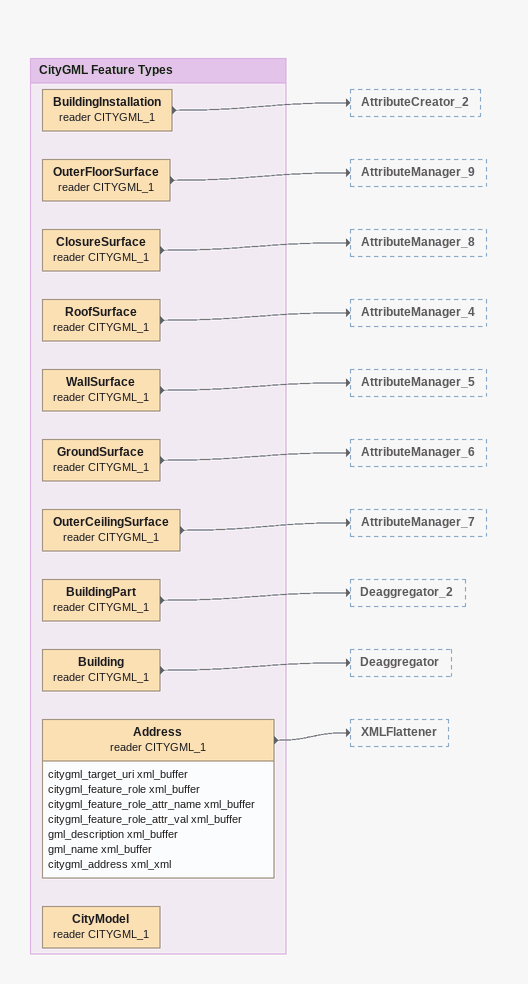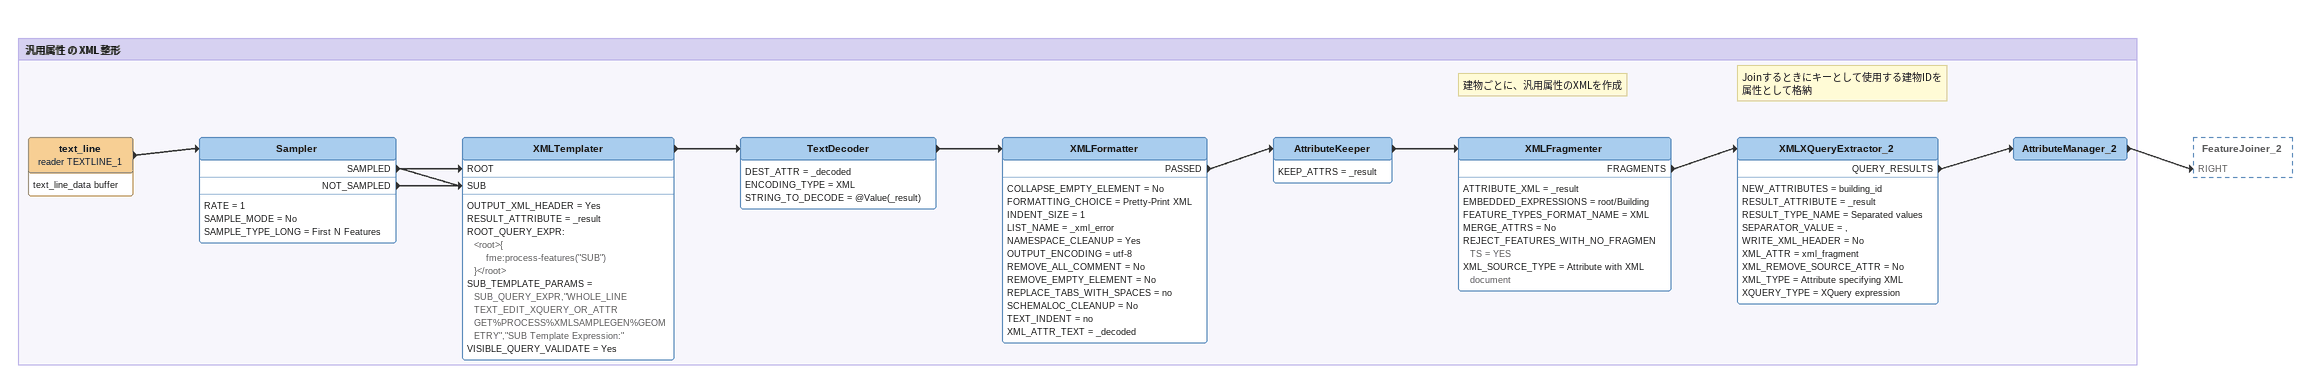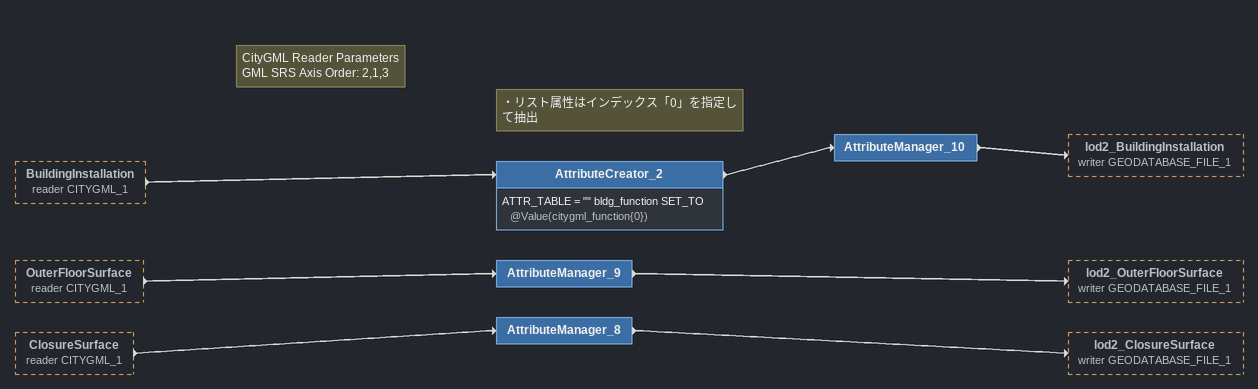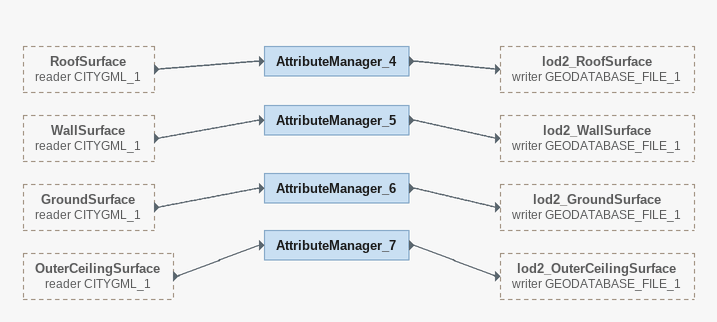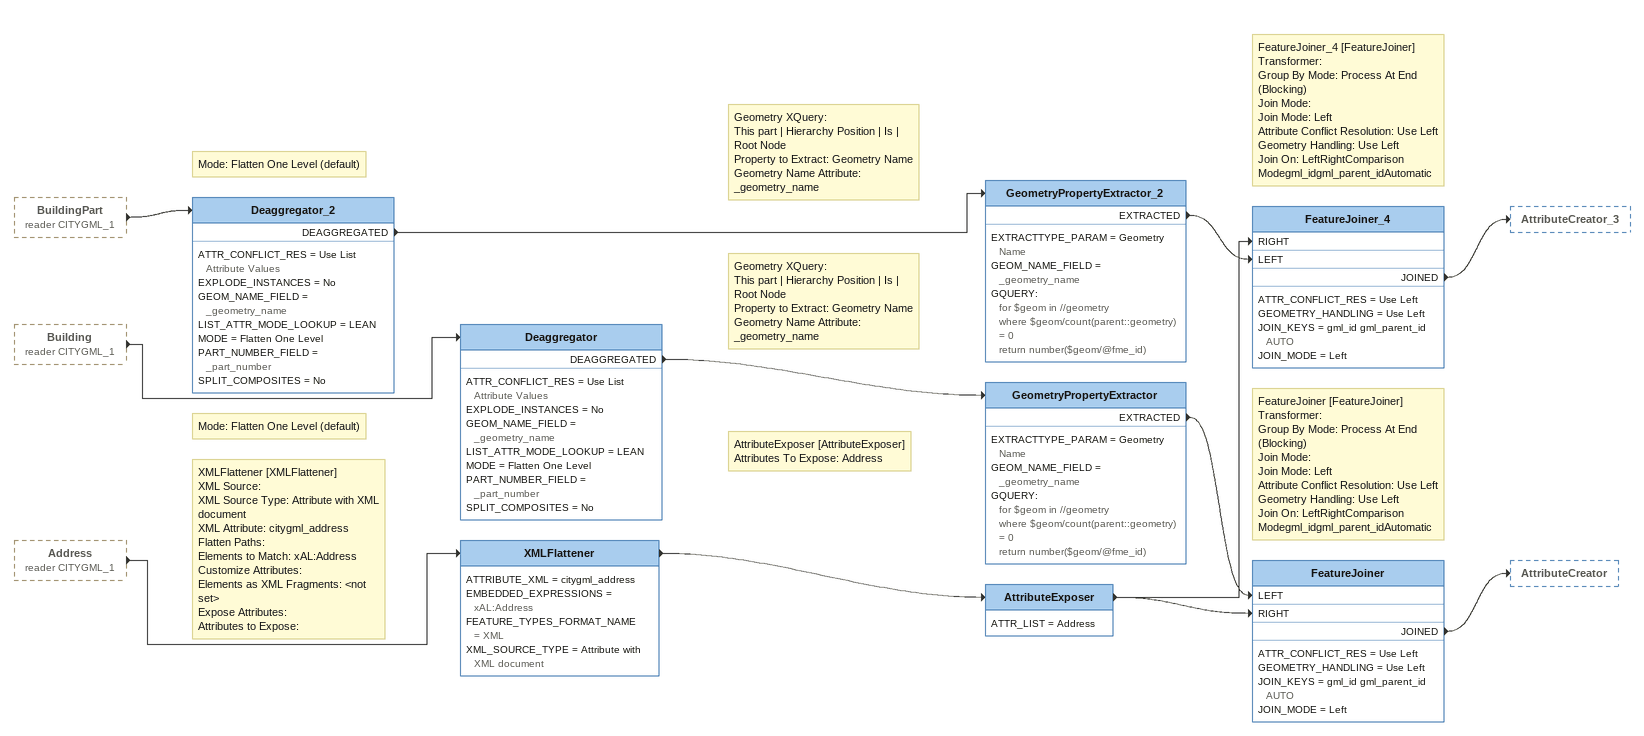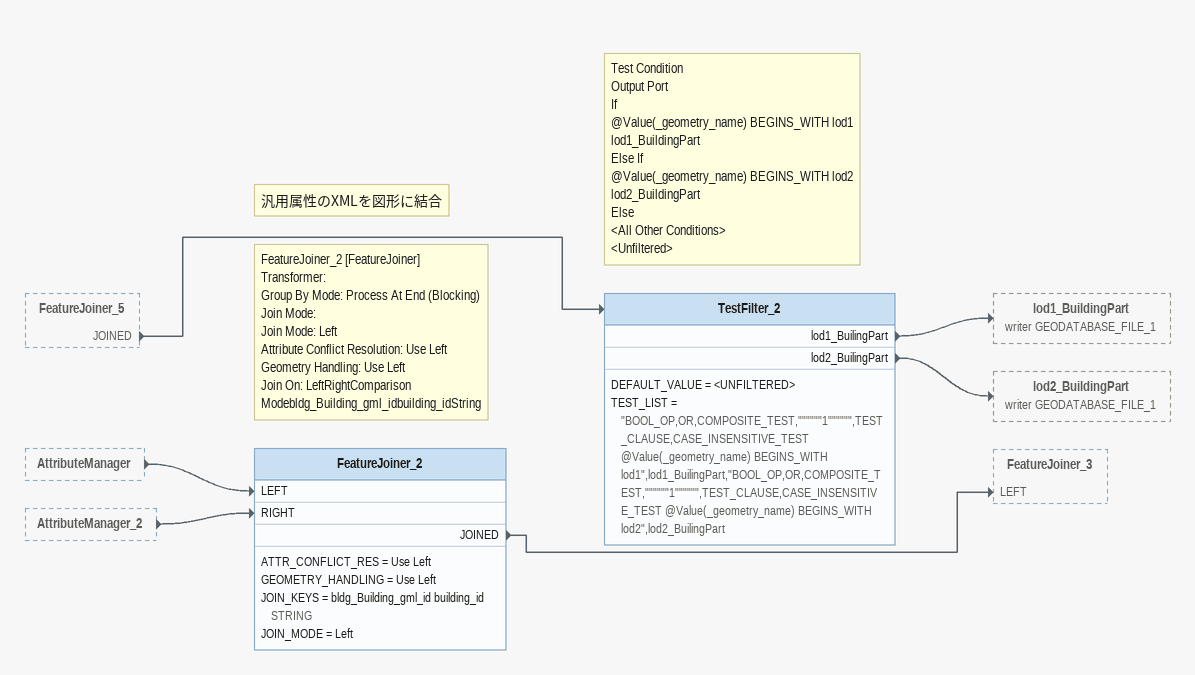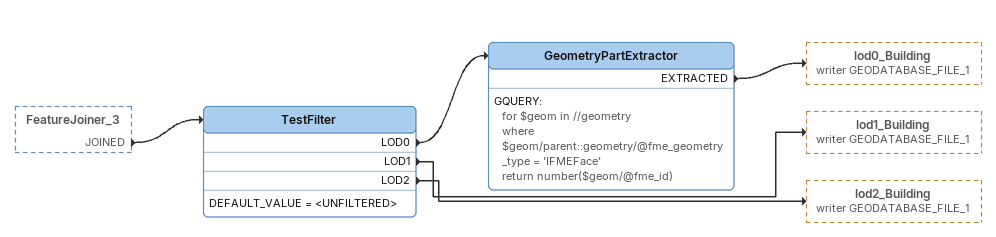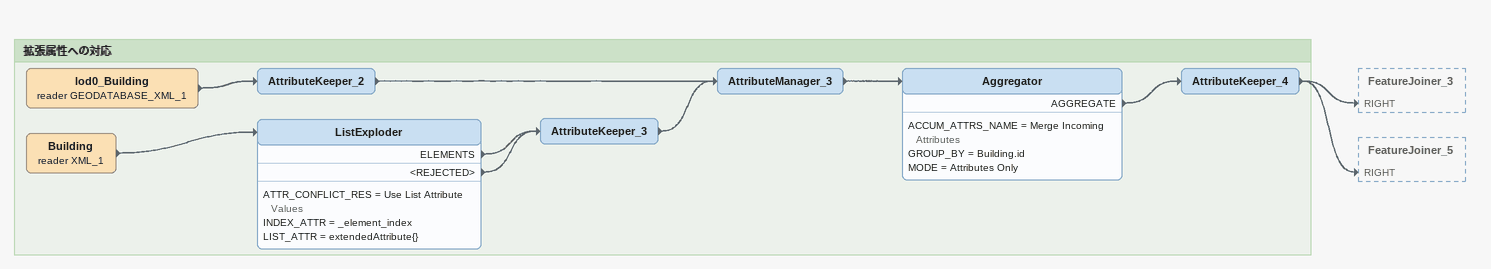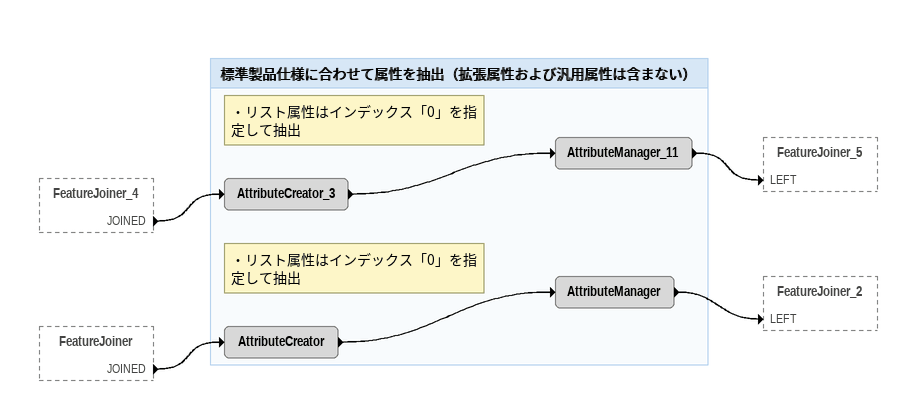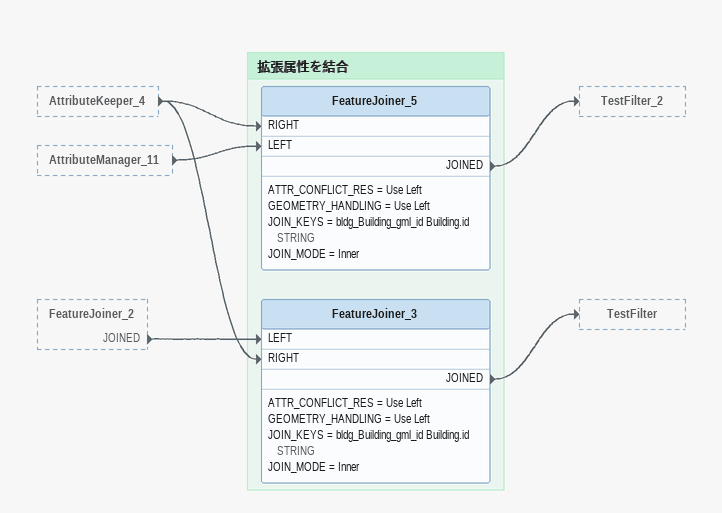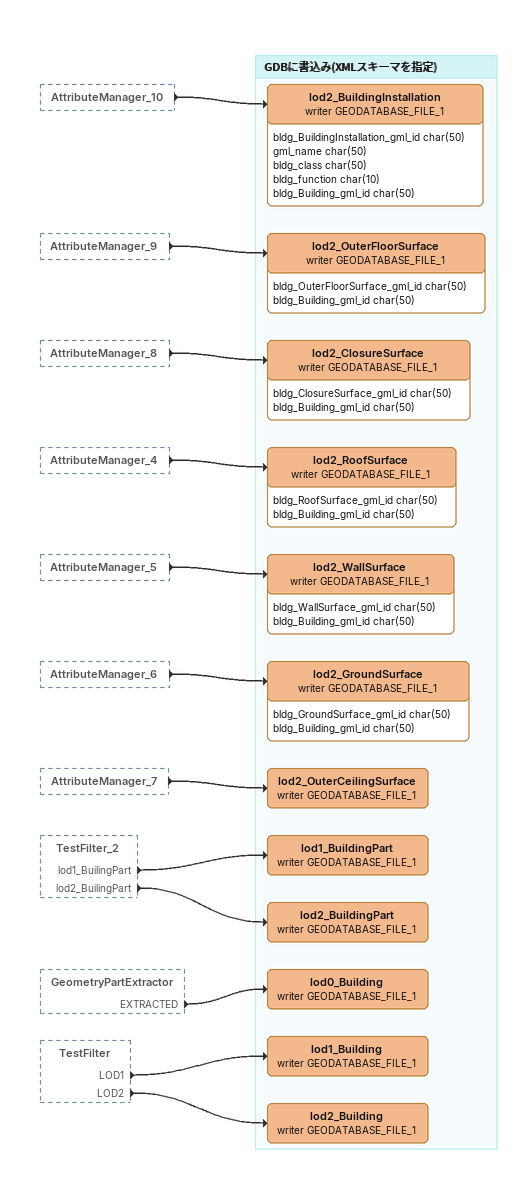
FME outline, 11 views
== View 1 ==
Bookmark: CityGML Feature Types
BuildingInstallation (reader CITYGML_1)
    -> AttributeCreator_2
OuterFloorSurface (reader CITYGML_1)
    -> AttributeManager_9
ClosureSurface (reader CITYGML_1)
    -> AttributeManager_8
RoofSurface (reader CITYGML_1)
    -> AttributeManager_4
WallSurface (reader CITYGML_1)
    -> AttributeManager_5
GroundSurface (reader CITYGML_1)
    -> AttributeManager_6
OuterCeilingSurface (reader CITYGML_1)
    -> AttributeManager_7
BuildingPart (reader CITYGML_1)
    -> Deaggregator_2
Building (reader CITYGML_1)
    -> Deaggregator
Address (reader CITYGML_1)
    attributes: citygml_target_uri xml_buffer, citygml_feature_role xml_buffer, citygml_feature_role_attr_name xml_buffer, citygml_feature_role_attr_val xml_buffer, gml_description xml_buffer, gml_name xml_buffer, citygml_address xml_xml
    -> XMLFlattener
CityModel (reader CITYGML_1)

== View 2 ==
Bookmark: 汎用属性 の XML 整形
text_line (reader TEXTLINE_1)
    attributes: text_line_data buffer
    -> Sampler
Sampler
    RATE = 1
    SAMPLE_MODE = No
    SAMPLE_TYPE_LONG = First N Features
    SAMPLED -> XMLTemplater [ROOT]
    SAMPLED -> XMLTemplater [SUB]
    NOT_SAMPLED -> XMLTemplater [SUB]
XMLTemplater
    OUTPUT_XML_HEADER = Yes
    RESULT_ATTRIBUTE = _result
    ROOT_QUERY_EXPR:
      <root>{
          fme:process-features("SUB")
      }</root>
    SUB_TEMPLATE_PARAMS = SUB_QUERY_EXPR,"WHOLE_LINE TEXT_EDIT_XQUERY_OR_ATTR GET%PROCESS%XMLSAMPLEGEN%GEOMETRY","SUB Template Expression:"
    VISIBLE_QUERY_VALIDATE = Yes
    -> TextDecoder
TextDecoder
    DEST_ATTR = _decoded
    ENCODING_TYPE = XML
    STRING_TO_DECODE = @Value(_result)
    -> XMLFormatter
XMLFormatter
    COLLAPSE_EMPTY_ELEMENT = No
    FORMATTING_CHOICE = Pretty-Print XML
    INDENT_SIZE = 1
    LIST_NAME = _xml_error
    NAMESPACE_CLEANUP = Yes
    OUTPUT_ENCODING = utf-8
    REMOVE_ALL_COMMENT = No
    REMOVE_EMPTY_ELEMENT = No
    REPLACE_TABS_WITH_SPACES = no
    SCHEMALOC_CLEANUP = No
    TEXT_INDENT = no
    XML_ATTR_TEXT = _decoded
    PASSED -> AttributeKeeper
AttributeKeeper
    KEEP_ATTRS = _result
    -> XMLFragmenter
Note: 建物ごとに、汎用属性のXMLを作成
XMLFragmenter
    ATTRIBUTE_XML = _result
    EMBEDDED_EXPRESSIONS = root/Building
    FEATURE_TYPES_FORMAT_NAME = XML
    MERGE_ATTRS = No
    REJECT_FEATURES_WITH_NO_FRAGMENTS = YES
    XML_SOURCE_TYPE = Attribute with XML document
    FRAGMENTS -> XMLXQueryExtractor_2
Note: Joinするときにキーとして使用する建物IDを属性として格納
XMLXQueryExtractor_2
    NEW_ATTRIBUTES = building_id
    RESULT_ATTRIBUTE = _result
    RESULT_TYPE_NAME = Separated values
    SEPARATOR_VALUE = ,
    WRITE_XML_HEADER = No
    XML_ATTR = xml_fragment
    XML_REMOVE_SOURCE_ATTR = No
    XML_TYPE = Attribute specifying XML
    XQUERY_TYPE = XQuery expression
    QUERY_RESULTS -> AttributeManager_2
AttributeManager_2
    -> FeatureJoiner_2 [RIGHT]

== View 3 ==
BuildingInstallation (reader CITYGML_1) [outside]
    -> AttributeCreator_2
OuterFloorSurface (reader CITYGML_1) [outside]
    -> AttributeManager_9
ClosureSurface (reader CITYGML_1) [outside]
    -> AttributeManager_8
Note: CityGML Reader Parameters / GML SRS Axis Order: 2,1,3
Note: ・リスト属性はインデックス「0」を指定して抽出
AttributeCreator_2
    ATTR_TABLE = "" bldg_function SET_TO @Value(citygml_function{0})
    -> AttributeManager_10
AttributeManager_10
    -> lod2_BuildingInstallation (writer GEODATABASE_FILE_1)
AttributeManager_9
    -> lod2_OuterFloorSurface (writer GEODATABASE_FILE_1)
AttributeManager_8
    -> lod2_ClosureSurface (writer GEODATABASE_FILE_1)

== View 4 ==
RoofSurface (reader CITYGML_1) [outside]
    -> AttributeManager_4
WallSurface (reader CITYGML_1) [outside]
    -> AttributeManager_5
GroundSurface (reader CITYGML_1) [outside]
    -> AttributeManager_6
OuterCeilingSurface (reader CITYGML_1) [outside]
    -> AttributeManager_7
AttributeManager_4
    -> lod2_RoofSurface (writer GEODATABASE_FILE_1)
AttributeManager_5
    -> lod2_WallSurface (writer GEODATABASE_FILE_1)
AttributeManager_6
    -> lod2_GroundSurface (writer GEODATABASE_FILE_1)
AttributeManager_7
    -> lod2_OuterCeilingSurface (writer GEODATABASE_FILE_1)

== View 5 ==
BuildingPart (reader CITYGML_1) [outside]
    -> Deaggregator_2
Building (reader CITYGML_1) [outside]
    -> Deaggregator
Address (reader CITYGML_1) [outside]
    -> XMLFlattener
Note: Mode: Flatten One Level (default)
Deaggregator_2
    ATTR_CONFLICT_RES = Use List Attribute Values
    EXPLODE_INSTANCES = No
    GEOM_NAME_FIELD = _geometry_name
    LIST_ATTR_MODE_LOOKUP = LEAN
    MODE = Flatten One Level
    PART_NUMBER_FIELD = _part_number
    SPLIT_COMPOSITES = No
    DEAGGREGATED -> GeometryPropertyExtractor_2
Note: Geometry XQuery: / This part | Hierarchy Position | Is | Root Node / Property to Extract: Geometry Name / Geometry Name Attribute: _geometry_name
GeometryPropertyExtractor_2
    EXTRACTTYPE_PARAM = Geometry Name
    GEOM_NAME_FIELD = _geometry_name
    GQUERY:
      for $geom in //geometry
      where $geom/count(parent::geometry) = 0
      return number($geom/@fme_id)
    EXTRACTED -> FeatureJoiner_4 [LEFT]
Note: Mode: Flatten One Level (default)
Deaggregator
    ATTR_CONFLICT_RES = Use List Attribute Values
    EXPLODE_INSTANCES = No
    GEOM_NAME_FIELD = _geometry_name
    LIST_ATTR_MODE_LOOKUP = LEAN
    MODE = Flatten One Level
    PART_NUMBER_FIELD = _part_number
    SPLIT_COMPOSITES = No
    DEAGGREGATED -> GeometryPropertyExtractor
Note: Geometry XQuery: / This part | Hierarchy Position | Is | Root Node / Property to Extract: Geometry Name / Geometry Name Attribute: _geometry_name
GeometryPropertyExtractor
    EXTRACTTYPE_PARAM = Geometry Name
    GEOM_NAME_FIELD = _geometry_name
    GQUERY:
      for $geom in //geometry
      where $geom/count(parent::geometry) = 0
      return number($geom/@fme_id)
    EXTRACTED -> FeatureJoiner [LEFT]
Note: XMLFlattener [XMLFlattener] / XML Source: / XML Source Type: Attribute with XML document / XML Attribute: citygml_address / Flatten Paths: / Elements to Match: xAL:Address / Customize Attributes: / Elements as XML Fragments: <not set> / Expose Attributes: / Attributes to Expose:
XMLFlattener
    ATTRIBUTE_XML = citygml_address
    EMBEDDED_EXPRESSIONS = xAL:Address
    FEATURE_TYPES_FORMAT_NAME = XML
    XML_SOURCE_TYPE = Attribute with XML document
    -> AttributeExposer
Note: AttributeExposer [AttributeExposer] / Attributes To Expose: Address
AttributeExposer
    ATTR_LIST = Address
    -> FeatureJoiner [RIGHT]
    -> FeatureJoiner_4 [RIGHT]
Note: FeatureJoiner_4 [FeatureJoiner] / Transformer: / Group By Mode: Process At End (Blocking) / Join Mode: / Join Mode: Left / Attribute Conflict Resolution: Use Left / Geometry Handling: Use Left / Join On: LeftRightComparison Modegml_idgml_parent_idAutomatic
FeatureJoiner_4
    ATTR_CONFLICT_RES = Use Left
    GEOMETRY_HANDLING = Use Left
    JOIN_KEYS = gml_id gml_parent_id AUTO
    JOIN_MODE = Left
    JOINED -> AttributeCreator_3
Note: FeatureJoiner [FeatureJoiner] / Transformer: / Group By Mode: Process At End (Blocking) / Join Mode: / Join Mode: Left / Attribute Conflict Resolution: Use Left / Geometry Handling: Use Left / Join On: LeftRightComparison Modegml_idgml_parent_idAutomatic
FeatureJoiner
    ATTR_CONFLICT_RES = Use Left
    GEOMETRY_HANDLING = Use Left
    JOIN_KEYS = gml_id gml_parent_id AUTO
    JOIN_MODE = Left
    JOINED -> AttributeCreator

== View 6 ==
FeatureJoiner_5 [outside]
    JOINED -> TestFilter_2
AttributeManager [outside]
    -> FeatureJoiner_2 [LEFT]
AttributeManager_2 [outside]
    -> FeatureJoiner_2 [RIGHT]
Note: FeatureJoiner_2 [FeatureJoiner] / Transformer: / Group By Mode: Process At End (Blocking) / Join Mode: / Join Mode: Left / Attribute Conflict Resolution: Use Left / Geometry Handling: Use Left / Join On: LeftRightComparison Modebldg_Building_gml_idbuilding_idString
Note: 汎用属性のXMLを図形に結合
FeatureJoiner_2
    ATTR_CONFLICT_RES = Use Left
    GEOMETRY_HANDLING = Use Left
    JOIN_KEYS = bldg_Building_gml_id building_id STRING
    JOIN_MODE = Left
    JOINED -> FeatureJoiner_3 [LEFT]
Note: Test Condition / Output Port / If / @Value(_geometry_name) BEGINS_WITH lod1 / lod1_BuildingPart / Else If / @Value(_geometry_name) BEGINS_WITH lod2 / lod2_BuildingPart / Else / <All Other Conditions> / <Unfiltered>
TestFilter_2
    DEFAULT_VALUE = <UNFILTERED>
    TEST_LIST = "BOOL_OP,OR,COMPOSITE_TEST,""""""1"""""",TEST_CLAUSE,CASE_INSENSITIVE_TEST @Value(_geometry_name) BEGINS_WITH lod1",lod1_BuilingPart,"BOOL_OP,OR,COMPOSITE_TEST,""""""1"""""",TEST_CLAUSE,CASE_INSENSITIVE_TEST @Value(_geometry_name) BEGINS_WITH lod2",lod2_BuilingPart
    lod1_BuilingPart -> lod1_BuildingPart (writer GEODATABASE_FILE_1)
    lod2_BuilingPart -> lod2_BuildingPart (writer GEODATABASE_FILE_1)

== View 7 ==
FeatureJoiner_3 [outside]
    JOINED -> TestFilter
TestFilter
    DEFAULT_VALUE = <UNFILTERED>
    LOD0 -> GeometryPartExtractor
    LOD1 -> lod1_Building (writer GEODATABASE_FILE_1)
    LOD2 -> lod2_Building (writer GEODATABASE_FILE_1)
GeometryPartExtractor
    GQUERY:
      for $geom in //geometry
      where $geom/parent::geometry/@fme_geometry_type = 'IFMEFace'
      return number($geom/@fme_id)
    EXTRACTED -> lod0_Building (writer GEODATABASE_FILE_1)

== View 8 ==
Bookmark: 拡張属性への対応
lod0_Building (reader GEODATABASE_XML_1)
    -> AttributeKeeper_2
AttributeKeeper_2
    -> AttributeManager_3
Building (reader XML_1)
    -> ListExploder
ListExploder
    ATTR_CONFLICT_RES = Use List Attribute Values
    INDEX_ATTR = _element_index
    LIST_ATTR = extendedAttribute{}
    ELEMENTS -> AttributeKeeper_3
    <REJECTED> -> AttributeKeeper_3
AttributeKeeper_3
    -> AttributeManager_3
AttributeManager_3
    -> Aggregator
Aggregator
    ACCUM_ATTRS_NAME = Merge Incoming Attributes
    GROUP_BY = Building.id
    MODE = Attributes Only
    AGGREGATE -> AttributeKeeper_4
AttributeKeeper_4
    -> FeatureJoiner_3 [RIGHT]
    -> FeatureJoiner_5 [RIGHT]

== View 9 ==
FeatureJoiner_4 [outside]
    JOINED -> AttributeCreator_3
FeatureJoiner [outside]
    JOINED -> AttributeCreator

Bookmark: 標準製品仕様に合わせて属性を抽出（拡張属性および汎用属性は含まない）
Note: ・リスト属性はインデックス「0」を指定して抽出
AttributeCreator_3
    -> AttributeManager_11
AttributeManager_11
    -> FeatureJoiner_5 [LEFT]
Note: ・リスト属性はインデックス「0」を指定して抽出
AttributeCreator
    -> AttributeManager
AttributeManager
    -> FeatureJoiner_2 [LEFT]

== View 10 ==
AttributeKeeper_4 [outside]
    -> FeatureJoiner_3 [RIGHT]
    -> FeatureJoiner_5 [RIGHT]
AttributeManager_11 [outside]
    -> FeatureJoiner_5 [LEFT]
FeatureJoiner_2 [outside]
    JOINED -> FeatureJoiner_3 [LEFT]

Bookmark: 拡張属性を結合
FeatureJoiner_5
    ATTR_CONFLICT_RES = Use Left
    GEOMETRY_HANDLING = Use Left
    JOIN_KEYS = bldg_Building_gml_id Building.id STRING
    JOIN_MODE = Inner
    JOINED -> TestFilter_2
FeatureJoiner_3
    ATTR_CONFLICT_RES = Use Left
    GEOMETRY_HANDLING = Use Left
    JOIN_KEYS = bldg_Building_gml_id Building.id STRING
    JOIN_MODE = Inner
    JOINED -> TestFilter

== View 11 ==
AttributeManager_10 [outside]
    -> lod2_BuildingInstallation (writer GEODATABASE_FILE_1)
AttributeManager_9 [outside]
    -> lod2_OuterFloorSurface (writer GEODATABASE_FILE_1)
AttributeManager_8 [outside]
    -> lod2_ClosureSurface (writer GEODATABASE_FILE_1)
AttributeManager_4 [outside]
    -> lod2_RoofSurface (writer GEODATABASE_FILE_1)
AttributeManager_5 [outside]
    -> lod2_WallSurface (writer GEODATABASE_FILE_1)
AttributeManager_6 [outside]
    -> lod2_GroundSurface (writer GEODATABASE_FILE_1)
AttributeManager_7 [outside]
    -> lod2_OuterCeilingSurface (writer GEODATABASE_FILE_1)
TestFilter_2 [outside]
    lod1_BuilingPart -> lod1_BuildingPart (writer GEODATABASE_FILE_1)
    lod2_BuilingPart -> lod2_BuildingPart (writer GEODATABASE_FILE_1)
GeometryPartExtractor [outside]
    EXTRACTED -> lod0_Building (writer GEODATABASE_FILE_1)
TestFilter [outside]
    LOD1 -> lod1_Building (writer GEODATABASE_FILE_1)
    LOD2 -> lod2_Building (writer GEODATABASE_FILE_1)

Bookmark: GDBに書込み(XMLスキーマを指定)
lod2_BuildingInstallation (writer GEODATABASE_FILE_1)
    attributes: bldg_BuildingInstallation_gml_id char(50), gml_name char(50), bldg_class char(50), bldg_function char(10), bldg_Building_gml_id char(50)
lod2_OuterFloorSurface (writer GEODATABASE_FILE_1)
    attributes: bldg_OuterFloorSurface_gml_id char(50), bldg_Building_gml_id char(50)
lod2_ClosureSurface (writer GEODATABASE_FILE_1)
    attributes: bldg_ClosureSurface_gml_id char(50), bldg_Building_gml_id char(50)
lod2_RoofSurface (writer GEODATABASE_FILE_1)
    attributes: bldg_RoofSurface_gml_id char(50), bldg_Building_gml_id char(50)
lod2_WallSurface (writer GEODATABASE_FILE_1)
    attributes: bldg_WallSurface_gml_id char(50), bldg_Building_gml_id char(50)
lod2_GroundSurface (writer GEODATABASE_FILE_1)
    attributes: bldg_GroundSurface_gml_id char(50), bldg_Building_gml_id char(50)
lod2_OuterCeilingSurface (writer GEODATABASE_FILE_1)
lod1_BuildingPart (writer GEODATABASE_FILE_1)
lod2_BuildingPart (writer GEODATABASE_FILE_1)
lod0_Building (writer GEODATABASE_FILE_1)
lod1_Building (writer GEODATABASE_FILE_1)
lod2_Building (writer GEODATABASE_FILE_1)
